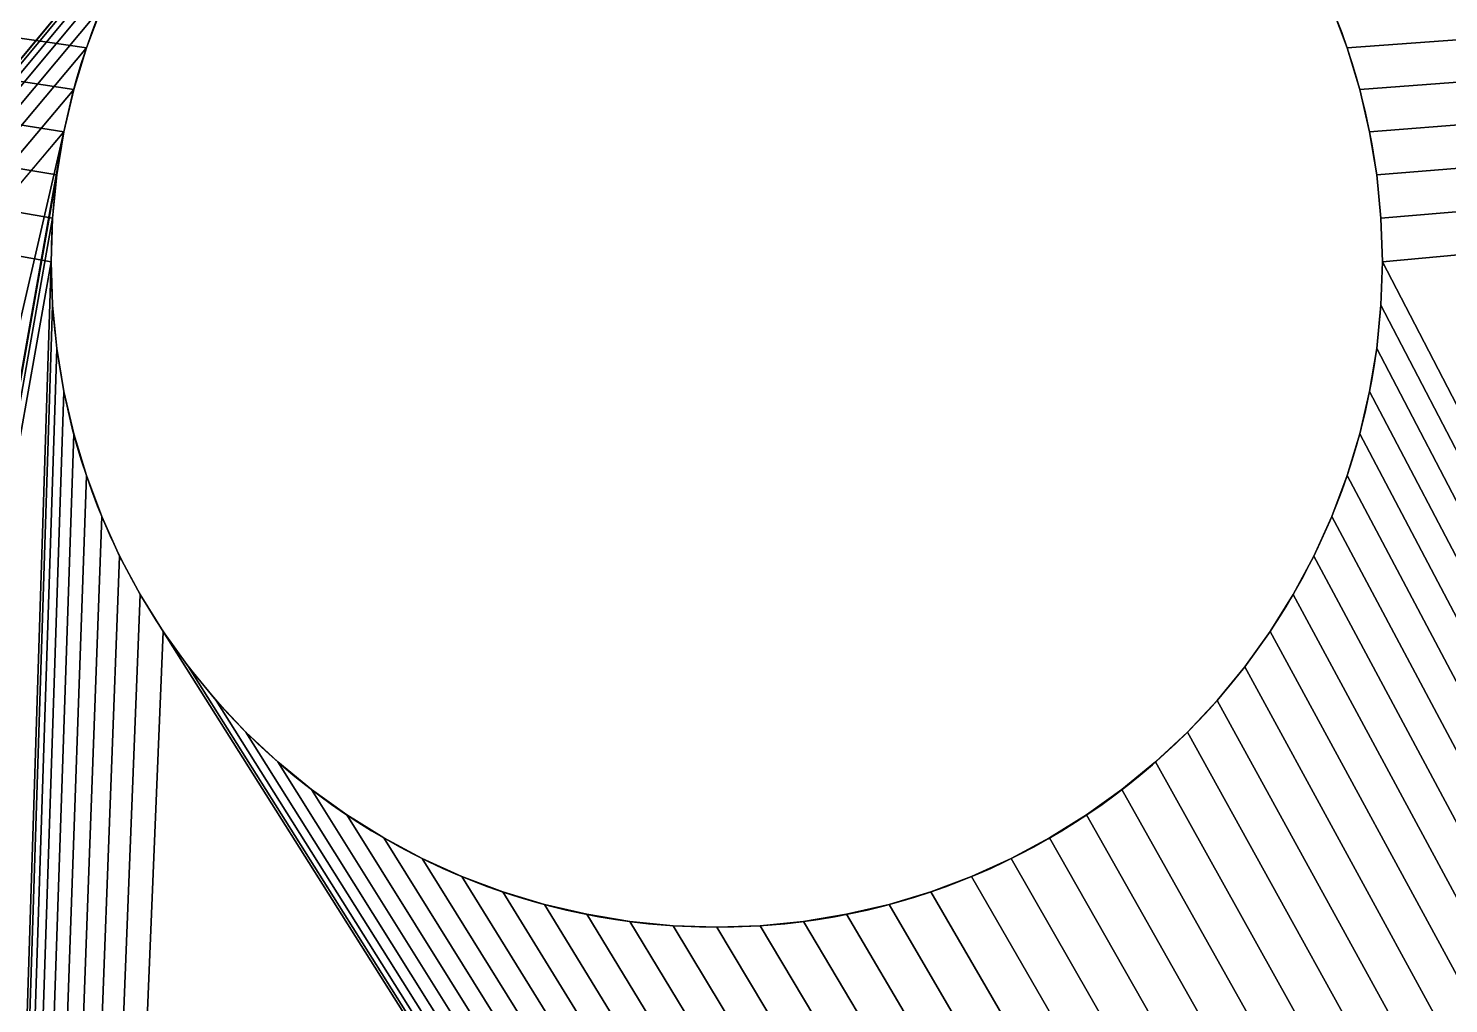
# Model space of a CAD drawing. Extents: x 0 to 614, y 0 to 308.
# Drawn here: x 96.38 to 103.85, y 279.51 to 284.64 of the extents above; entities that cross this region are included whole.
import ezdxf

# ---------------------------------------------------------------- set-up
doc = ezdxf.new("R2010")
doc.units = 0
doc.layers.get('0').update_dxf_attribs({"linetype": 'CONTINUOUS'})

msp = doc.modelspace()

# ---------------------------------------------------------------- linework, layer by layer
for p, q in [((96.6857, 284.5349), (96.6857, 284.5349, -3)), ((103.3143, 284.5349), (103.3143, 284.5349, -3)), ((96.6193, 284.3158), (96.6193, 284.3158, -3)), ((103.3807, 284.3158), (103.3807, 284.3158, -3)), ((96.5673, 284.0927), (96.5673, 284.0927, -3)), ((103.4327, 284.0927), (103.4327, 284.0927, -3)), ((96.5299, 283.8667), (96.5299, 283.8667, -3)), ((103.4701, 283.8667), (103.4701, 283.8667, -3)), ((96.5075, 283.6388), (96.5075, 283.6388, -3)), ((103.4925, 283.6388), (103.4925, 283.6388, -3)), ((96.5, 283.4099), (96.5, 283.4099, -3)), ((103.5, 283.4099), (103.5, 283.4099, -3)), ((96.5075, 283.181), (96.5075, 283.181, -3)), ((103.4925, 283.181), (103.4925, 283.181, -3)), ((96.5299, 282.9531), (96.5299, 282.9531, -3)), ((103.4701, 282.9531), (103.4701, 282.9531, -3)), ((96.5673, 282.7271), (96.5673, 282.7271, -3)), ((103.4327, 282.7271), (103.4327, 282.7271, -3)), ((96.6193, 282.504), (96.6193, 282.504, -3)), ((103.3807, 282.504), (103.3807, 282.504, -3)), ((96.6857, 282.2849), (96.6857, 282.2849, -3)), ((103.3143, 282.2849), (103.3143, 282.2849, -3)), ((96.7664, 282.0705), (96.7664, 282.0705, -3)), ((103.2336, 282.0705), (103.2336, 282.0705, -3)), ((96.8609, 281.8619), (96.8609, 281.8619, -3)), ((103.1391, 281.8619), (103.1391, 281.8619, -3)), ((96.9689, 281.6599), (96.9689, 281.6599, -3)), ((103.0311, 281.6599), (103.0311, 281.6599, -3)), ((97.0899, 281.4654), (97.0899, 281.4654, -3)), ((102.9101, 281.4654), (102.9101, 281.4654, -3)), ((97.2233, 281.2792), (97.2233, 281.2792, -3)), ((102.7767, 281.2792), (102.7767, 281.2792, -3)), ((97.3686, 281.1022), (97.3686, 281.1022, -3)), ((102.6314, 281.1022), (102.6314, 281.1022, -3)), ((97.5251, 280.935), (97.5251, 280.935, -3)), ((102.4749, 280.935), (102.4749, 280.935, -3)), ((97.6923, 280.7785), (97.6923, 280.7785, -3)), ((102.3077, 280.7785), (102.3077, 280.7785, -3)), ((97.8693, 280.6332), (97.8693, 280.6332, -3)), ((102.1307, 280.6332), (102.1307, 280.6332, -3)), ((98.0555, 280.4998), (98.0555, 280.4998, -3)), ((101.9445, 280.4998), (101.9445, 280.4998, -3)), ((98.25, 280.3788), (98.25, 280.3788, -3)), ((101.75, 280.3788), (101.75, 280.3788, -3)), ((98.452, 280.2708), (98.452, 280.2708, -3)), ((101.548, 280.2708), (101.548, 280.2708, -3)), ((98.6606, 280.1763), (98.6606, 280.1763, -3)), ((101.3394, 280.1763), (101.3394, 280.1763, -3)), ((98.875, 280.0956), (98.875, 280.0956, -3)), ((101.125, 280.0956), (101.125, 280.0956, -3)), ((99.0941, 280.0292), (99.0941, 280.0292, -3)), ((100.9059, 280.0292), (100.9059, 280.0292, -3)), ((99.3172, 279.9772), (99.3172, 279.9772, -3)), ((99.5432, 279.9398), (99.5432, 279.9398, -3)), ((100.4568, 279.9398), (100.4568, 279.9398, -3)), ((100.6828, 279.9772), (100.6828, 279.9772, -3)), ((99.7711, 279.9174), (99.7711, 279.9174, -3)), ((100, 279.9099), (100, 279.9099, -3)), ((100.2289, 279.9174), (100.2289, 279.9174, -3))]:
    msp.add_line(p, q)
at = {"extrusion": (0, 0, -1)}
for centre in [(-100, 283.4099), (-100, 283.4099, 3)]:
    msp.add_circle(centre, 3.5, dxfattribs=at)

# ---------------------------------------------------------------- meshes
mesh = msp.add_polyface()
corners = [(0, 308.4098, -3), (19.05, 289.3599, -3), (0, 0, -3), (63.5, 289.3599, -3), (99.7711, 286.9024, -3), (99.5432, 286.88, -3), (99.3172, 286.8426, -3), (99.0941, 286.7906, -3), (98.875, 286.7242, -3), (98.6606, 286.6435, -3), (98.452, 286.549, -3), (98.25, 286.441, -3), (98.0555, 286.32, -3), (97.8693, 286.1866, -3), (97.6923, 286.0413, -3), (97.5251, 285.8848, -3), (97.3686, 285.7176, -3), (63.5, 244.9099, -3), (97.2233, 285.5406, -3), (97.0899, 285.3544, -3), (96.9689, 285.1599, -3), (96.8609, 284.9579, -3), (96.7664, 284.7493, -3), (96.6857, 284.5349, -3), (96.6193, 284.3158, -3), (96.5673, 284.0927, -3), (63.5, 141.1932, -3), (63.5, 96.7432, -3), (96.5299, 283.8667, -3), (96.5075, 283.6388, -3), (96.5, 283.4099, -3), (94.3429, 215.2766, -3), (19.05, 96.7432, -3), (19.05, 244.9099, -3), (21.8609, 159.9579, -3), (24.5432, 161.88, -3), (24.7711, 161.9024, -3), (25, 161.9099, -3), (25.2289, 161.9024, -3), (25.4568, 161.88, -3), (25.6828, 161.8426, -3)]
mesh.append_faces([[corners[k] for k in face] for face in [(0, 1, 2), (3, 16, 17), (35, 17, 36), (36, 17, 37), (37, 17, 38), (38, 17, 39), (39, 17, 40)]], dxfattribs={"vtx0": -1, "vtx1": -1})
mesh.append_faces([[corners[k] for k in face] for face in [(17, 25, 26), (27, 30, 31)]], dxfattribs={"vtx0": -1, "vtx1": -1, "vtx2": -1})
mesh.append_faces([[corners[k] for k in face] for face in [(3, 4, 5), (3, 5, 6), (3, 6, 7), (3, 7, 8), (3, 8, 9), (3, 9, 10), (3, 10, 11), (3, 11, 12), (3, 12, 13), (3, 13, 14), (3, 14, 15), (3, 15, 16), (17, 16, 18), (17, 18, 19), (17, 19, 20), (17, 20, 21), (17, 21, 22), (17, 22, 23), (17, 23, 24), (17, 24, 25), (27, 25, 28), (27, 28, 29), (27, 29, 30), (32, 1, 33), (34, 33, 17)]], dxfattribs={"vtx0": -1, "vtx2": -1})
mesh = msp.add_polyface()
corners = [(271.6193, 282.504, -3), (244.9286, 215.2766, -3), (271.5673, 282.7271, -3), (271.5299, 282.9531, -3), (271.5075, 283.181, -3), (271.5, 283.4099, -3), (19.05, 289.3599, -3), (0, 308.4098, -3), (614.1856, 308.4098, -3), (63.5, 289.3599, -3), (99.7711, 286.9024, -3), (100, 286.9099, -3), (100.2289, 286.9024, -3), (100.4568, 286.88, -3), (214.0857, 289.3599, -3), (274.7711, 286.9024, -3), (274.5432, 286.88, -3), (274.3172, 286.8426, -3), (274.0941, 286.7906, -3), (273.875, 286.7242, -3), (273.6606, 286.6435, -3), (273.452, 286.549, -3), (273.25, 286.441, -3), (273.0555, 286.32, -3), (214.0857, 244.9099, -3), (272.8693, 286.1866, -3), (272.6923, 286.0413, -3), (272.5251, 285.8848, -3), (272.3686, 285.7176, -3), (272.2233, 285.5406, -3), (272.0899, 285.3544, -3), (271.9689, 285.1599, -3), (271.8609, 284.9579, -3), (271.7664, 284.7493, -3), (271.6857, 284.5349, -3), (271.6193, 284.3158, -3), (271.5673, 284.0927, -3), (271.5299, 283.8667, -3), (271.5075, 283.6388, -3)]
mesh.append_faces([[corners[k] for k in face] for face in [(0, 1, 2), (2, 1, 3), (3, 1, 4), (4, 1, 5), (6, 8, 9), (10, 8, 11), (11, 8, 12), (12, 8, 13), (14, 23, 24)]], dxfattribs={"vtx0": -1, "vtx1": -1})
mesh.append_faces([[corners[k] for k in face] for face in [(9, 8, 10)]], dxfattribs={"vtx0": -1, "vtx1": -1, "vtx2": -1})
mesh.append_faces([[corners[k] for k in face] for face in [(6, 7, 8), (14, 15, 16), (14, 16, 17), (14, 17, 18), (14, 18, 19), (14, 19, 20), (14, 20, 21), (14, 21, 22), (14, 22, 23), (24, 23, 25), (24, 25, 26), (24, 26, 27), (24, 27, 28), (24, 28, 29), (24, 29, 30), (24, 30, 31), (24, 31, 32), (24, 32, 33), (1, 33, 34), (1, 34, 35), (1, 35, 36), (1, 36, 37), (1, 37, 38), (1, 38, 5)]], dxfattribs={"vtx0": -1, "vtx2": -1})
mesh = msp.add_polyface()
corners = [(19.05, 289.3599), (0, 308.4098), (19.05, 96.7432), (19.05, 141.1932), (19.05, 244.9099), (99.7711, 286.9024), (63.5, 289.3599), (99.5432, 286.88), (99.3172, 286.8426), (99.0941, 286.7906), (98.875, 286.7242), (98.6606, 286.6435), (98.452, 286.549), (98.25, 286.441), (98.0555, 286.32), (97.8693, 286.1866), (97.6923, 286.0413), (97.5251, 285.8848), (97.3686, 285.7176), (97.2233, 285.5406), (97.0899, 285.3544), (96.9689, 285.1599), (96.8609, 284.9579), (96.7664, 284.7493), (96.6857, 284.5349), (96.6193, 284.3158), (96.5673, 284.0927), (96.5299, 283.8667), (96.5075, 283.6388), (96.5, 283.4099), (94.3429, 215.2766), (21.8609, 159.9579), (63.5, 244.9099), (24.3172, 161.8426), (24.5432, 161.88), (24.7711, 161.9024), (25, 161.9099), (25.2289, 161.9024), (25.4568, 161.88), (25.6828, 161.8426), (25.9059, 161.7906)]
mesh.append_faces([[corners[k] for k in face] for face in [(0, 3, 4), (5, 6, 7), (7, 6, 8), (8, 6, 9), (9, 6, 10), (10, 6, 11), (11, 6, 12), (12, 6, 13), (13, 6, 14), (14, 6, 15), (15, 6, 16), (16, 6, 17), (17, 6, 18), (18, 6, 19), (19, 6, 20), (20, 6, 21), (21, 6, 22), (22, 6, 23), (23, 6, 24), (24, 6, 25), (25, 6, 26), (26, 6, 27), (27, 6, 28), (28, 6, 29), (4, 31, 32)]], dxfattribs={"vtx0": -1, "vtx1": -1})
mesh.append_faces([[corners[k] for k in face] for face in [(0, 1, 2), (29, 6, 30)]], dxfattribs={"vtx0": -1, "vtx1": -1, "vtx2": -1})
mesh.append_faces([[corners[k] for k in face] for face in [(32, 33, 34), (32, 34, 35), (32, 35, 36), (32, 36, 37), (32, 37, 38), (32, 38, 39), (32, 39, 40)]], dxfattribs={"vtx0": -1, "vtx2": -1})
mesh = msp.add_polyface()
corners = [(0, 308.4098), (19.05, 289.3599), (614.1856, 308.4098), (63.5, 289.3599), (99.7711, 286.9024), (100, 286.9099), (100.2289, 286.9024), (100.4568, 286.88), (274.7711, 286.9024), (214.0857, 289.3599), (274.5432, 286.88), (274.3172, 286.8426), (274.0941, 286.7906), (273.875, 286.7242), (273.6606, 286.6435), (273.452, 286.549), (273.25, 286.441), (273.0555, 286.32), (272.8693, 286.1866), (272.6923, 286.0413), (272.5251, 285.8848), (272.3686, 285.7176), (272.2233, 285.5406), (272.0899, 285.3544), (271.9689, 285.1599), (271.8609, 284.9579), (271.7664, 284.7493), (244.9286, 215.2766), (271.6857, 284.5349), (271.6193, 284.3158), (271.5673, 284.0927), (271.5299, 283.8667), (271.5075, 283.6388), (271.5, 283.4099), (271.5075, 283.181), (271.5299, 282.9531), (271.5673, 282.7271), (271.6193, 282.504)]
mesh.append_faces([[corners[k] for k in face] for face in [(0, 1, 2), (8, 9, 10), (10, 9, 11), (11, 9, 12), (12, 9, 13), (13, 9, 14), (14, 9, 15), (15, 9, 16), (16, 9, 17), (17, 9, 18), (18, 9, 19), (19, 9, 20), (20, 9, 21), (21, 9, 22), (22, 9, 23), (23, 9, 24), (24, 9, 25), (25, 9, 26), (26, 27, 28), (28, 27, 29), (29, 27, 30), (30, 27, 31), (31, 27, 32), (32, 27, 33), (34, 27, 35), (35, 27, 36), (36, 27, 37)]], dxfattribs={"vtx0": -1, "vtx1": -1})
mesh.append_faces([[corners[k] for k in face] for face in [(2, 3, 4), (26, 9, 27)]], dxfattribs={"vtx0": -1, "vtx1": -1, "vtx2": -1})
mesh.append_faces([[corners[k] for k in face] for face in [(2, 1, 3), (2, 4, 5), (2, 5, 6), (2, 6, 7), (27, 34, 33)]], dxfattribs={"vtx0": -1, "vtx2": -1})
mesh = msp.add_polyface()
corners = [(289.3786, 215.2766, -3), (271.6193, 282.504, -3), (271.6857, 282.2849, -3), (271.7664, 282.0705, -3), (271.8609, 281.8619, -3), (278.1391, 281.8619, -3), (278.2336, 282.0705, -3), (278.3143, 282.2849, -3), (278.3807, 282.504, -3), (278.4327, 282.7271, -3), (278.4701, 282.9531, -3), (278.4925, 283.181, -3), (278.5, 283.4099, -3), (100.4568, 286.88, -3), (614.1856, 308.4098, -3), (100.6828, 286.8426, -3), (100.9059, 286.7906, -3), (101.125, 286.7242, -3), (101.3394, 286.6435, -3), (101.548, 286.549, -3), (169.6357, 289.3599, -3), (276.548, 286.549, -3), (320.2214, 289.3599, -3), (276.75, 286.441, -3), (276.9445, 286.32, -3), (277.1307, 286.1866, -3), (277.3077, 286.0413, -3), (277.4749, 285.8848, -3), (277.6314, 285.7176, -3), (277.7767, 285.5406, -3), (277.9101, 285.3544, -3), (278.0311, 285.1599, -3), (278.1391, 284.9579, -3), (278.2336, 284.7493, -3), (278.3143, 284.5349, -3), (278.3807, 284.3158, -3), (278.4327, 284.0927, -3), (278.4701, 283.8667, -3), (278.4925, 283.6388, -3)]
mesh.append_faces([[corners[k] for k in face] for face in [(13, 14, 15), (15, 14, 16), (16, 14, 17), (17, 14, 18), (18, 14, 19), (21, 22, 23), (23, 22, 24), (24, 22, 25), (25, 22, 26), (26, 22, 27), (27, 22, 28), (28, 22, 29), (29, 22, 30), (30, 22, 31), (31, 22, 32), (32, 22, 33), (33, 22, 34), (34, 22, 35), (35, 22, 36), (36, 22, 37), (37, 22, 38), (38, 22, 12)]], dxfattribs={"vtx0": -1, "vtx1": -1})
mesh.append_faces([[corners[k] for k in face] for face in [(19, 14, 20), (12, 22, 0)]], dxfattribs={"vtx0": -1, "vtx1": -1, "vtx2": -1})
mesh.append_faces([[corners[k] for k in face] for face in [(0, 1, 2), (0, 2, 3), (0, 3, 4), (0, 5, 6), (0, 6, 7), (0, 7, 8), (0, 8, 9), (0, 9, 10), (0, 10, 11), (0, 11, 12)]], dxfattribs={"vtx0": -1, "vtx2": -1})
mesh = msp.add_polyface()
corners = [(614.1856, 308.4098), (100.4568, 286.88), (100.6828, 286.8426), (100.9059, 286.7906), (101.125, 286.7242), (101.3394, 286.6435), (101.548, 286.549), (169.6357, 289.3599), (320.2214, 289.3599), (276.548, 286.549), (276.75, 286.441), (276.9445, 286.32), (277.1307, 286.1866), (277.3077, 286.0413), (277.4749, 285.8848), (277.6314, 285.7176), (277.7767, 285.5406), (277.9101, 285.3544), (278.0311, 285.1599), (278.1391, 284.9579), (278.2336, 284.7493), (278.3143, 284.5349), (278.3807, 284.3158), (278.4327, 284.0927), (278.4701, 283.8667), (278.4925, 283.6388), (278.5, 283.4099), (289.3786, 215.2766), (271.6193, 282.504), (271.6857, 282.2849), (271.7664, 282.0705), (271.8609, 281.8619), (278.1391, 281.8619), (278.2336, 282.0705), (278.3143, 282.2849), (278.3807, 282.504), (278.4327, 282.7271), (278.4701, 282.9531), (278.4925, 283.181)]
mesh.append_faces([[corners[k] for k in face] for face in [(28, 27, 29), (29, 27, 30), (30, 27, 31), (32, 27, 33), (33, 27, 34), (34, 27, 35), (35, 27, 36), (36, 27, 37), (37, 27, 38), (38, 27, 26)]], dxfattribs={"vtx0": -1, "vtx1": -1})
mesh.append_faces([[corners[k] for k in face] for face in [(0, 6, 7), (8, 26, 27)]], dxfattribs={"vtx0": -1, "vtx1": -1, "vtx2": -1})
mesh.append_faces([[corners[k] for k in face] for face in [(0, 1, 2), (0, 2, 3), (0, 3, 4), (0, 4, 5), (0, 5, 6), (8, 9, 10), (8, 10, 11), (8, 11, 12), (8, 12, 13), (8, 13, 14), (8, 14, 15), (8, 15, 16), (8, 16, 17), (8, 17, 18), (8, 18, 19), (8, 19, 20), (8, 20, 21), (8, 21, 22), (8, 22, 23), (8, 23, 24), (8, 24, 25), (8, 25, 26)]], dxfattribs={"vtx0": -1, "vtx2": -1})
mesh = msp.add_polyface()
corners = [(138.7929, 170.8266), (169.6357, 96.7432), (138.7929, 215.2766), (214.0857, 141.1932), (244.9286, 22.6599), (214.0857, 244.9099), (214.0857, 289.3599), (169.6357, 289.3599), (169.6357, 141.1932), (169.6357, 244.9099), (244.9286, 215.2766), (244.9286, 67.1099), (244.9286, 170.8266), (271.6193, 132.504), (271.5673, 132.7271), (271.5299, 132.9531), (271.5075, 133.181), (271.5, 133.4099), (271.6193, 282.504), (289.3786, 215.2766), (271.8609, 134.9579), (289.3786, 170.8266), (271.7664, 134.7493), (271.6857, 134.5349), (271.6193, 134.3158), (271.5673, 134.0927), (271.5299, 133.8667), (271.5075, 133.6388), (271.9689, 135.1599), (272.0899, 135.3544), (272.2233, 135.5406), (272.3686, 135.7176), (272.5251, 135.8848), (272.6923, 136.0413), (272.8693, 136.1866), (273.0555, 136.32), (273.25, 136.441), (273.452, 136.549), (94.3429, 170.8266), (138.7929, 67.1099)]
mesh.append_faces([[corners[k] for k in face] for face in [(0, 1, 2), (5, 4, 6), (7, 8, 9), (10, 11, 12), (12, 20, 21), (20, 12, 22), (22, 12, 23), (23, 12, 24), (24, 12, 25), (25, 12, 26), (26, 12, 27), (27, 12, 17), (3, 9, 8), (9, 3, 5), (38, 39, 0)]], dxfattribs={"vtx0": -1, "vtx1": -1})
mesh.append_faces([[corners[k] for k in face] for face in [(3, 4, 5), (7, 2, 1), (10, 6, 4)]], dxfattribs={"vtx0": -1, "vtx1": -1, "vtx2": -1})
mesh.append_faces([[corners[k] for k in face] for face in [(7, 1, 8), (12, 13, 14), (12, 14, 15), (12, 15, 16), (12, 16, 17), (18, 10, 19), (21, 20, 28), (21, 28, 29), (21, 29, 30), (21, 30, 31), (21, 31, 32), (21, 32, 33), (21, 33, 34), (21, 34, 35), (21, 35, 36), (21, 36, 37)]], dxfattribs={"vtx0": -1, "vtx2": -1})
mesh = msp.add_polyface()
corners = [(101.548, 286.549, -3), (169.6357, 289.3599, -3), (101.75, 286.441, -3), (101.9445, 286.32, -3), (102.1307, 286.1866, -3), (102.3077, 286.0413, -3), (102.4749, 285.8848, -3), (102.6314, 285.7176, -3), (102.7767, 285.5406, -3), (102.9101, 285.3544, -3), (103.0311, 285.1599, -3), (103.1391, 284.9579, -3), (103.2336, 284.7493, -3), (103.3143, 284.5349, -3), (103.3807, 284.3158, -3), (103.4327, 284.0927, -3), (103.4701, 283.8667, -3), (103.4925, 283.6388, -3), (103.5, 283.4099, -3), (138.7929, 215.2766, -3), (101.9445, 280.4998, -3), (102.1307, 280.6332, -3), (102.3077, 280.7785, -3), (102.4749, 280.935, -3), (102.6314, 281.1022, -3), (102.7767, 281.2792, -3), (102.9101, 281.4654, -3), (103.0311, 281.6599, -3), (103.1391, 281.8619, -3), (103.2336, 282.0705, -3), (103.3143, 282.2849, -3), (103.3807, 282.504, -3), (103.4327, 282.7271, -3), (103.4701, 282.9531, -3), (103.4925, 283.181, -3)]
mesh.append_faces([[corners[k] for k in face] for face in [(0, 1, 2), (2, 1, 3), (3, 1, 4), (4, 1, 5), (5, 1, 6), (6, 1, 7), (7, 1, 8), (8, 1, 9), (9, 1, 10), (10, 1, 11), (11, 1, 12), (12, 1, 13), (13, 1, 14), (14, 1, 15), (15, 1, 16), (16, 1, 17), (17, 1, 18)]], dxfattribs={"vtx0": -1, "vtx1": -1})
mesh.append_faces([[corners[k] for k in face] for face in [(18, 1, 19)]], dxfattribs={"vtx0": -1, "vtx1": -1, "vtx2": -1})
mesh.append_faces([[corners[k] for k in face] for face in [(19, 20, 21), (19, 21, 22), (19, 22, 23), (19, 23, 24), (19, 24, 25), (19, 25, 26), (19, 26, 27), (19, 27, 28), (19, 28, 29), (19, 29, 30), (19, 30, 31), (19, 31, 32), (19, 32, 33), (19, 33, 34), (19, 34, 18)]], dxfattribs={"vtx0": -1, "vtx2": -1})
mesh = msp.add_polyface()
corners = [(169.6357, 289.3599), (101.548, 286.549), (101.75, 286.441), (101.9445, 286.32), (102.1307, 286.1866), (102.3077, 286.0413), (102.4749, 285.8848), (102.6314, 285.7176), (102.7767, 285.5406), (102.9101, 285.3544), (103.0311, 285.1599), (103.1391, 284.9579), (103.2336, 284.7493), (103.3143, 284.5349), (103.3807, 284.3158), (103.4327, 284.0927), (103.4701, 283.8667), (103.4925, 283.6388), (103.5, 283.4099), (138.7929, 215.2766), (101.9445, 280.4998), (102.1307, 280.6332), (102.3077, 280.7785), (102.4749, 280.935), (102.6314, 281.1022), (102.7767, 281.2792), (102.9101, 281.4654), (103.0311, 281.6599), (103.1391, 281.8619), (103.2336, 282.0705), (103.3143, 282.2849), (103.3807, 282.504), (103.4327, 282.7271), (103.4701, 282.9531), (103.4925, 283.181)]
mesh.append_faces([[corners[k] for k in face] for face in [(20, 19, 21), (21, 19, 22), (22, 19, 23), (23, 19, 24), (24, 19, 25), (25, 19, 26), (26, 19, 27), (27, 19, 28), (28, 19, 29), (29, 19, 30), (30, 19, 31), (31, 19, 32), (32, 19, 33), (33, 19, 34), (34, 19, 18)]], dxfattribs={"vtx0": -1, "vtx1": -1})
mesh.append_faces([[corners[k] for k in face] for face in [(0, 18, 19)]], dxfattribs={"vtx0": -1, "vtx1": -1, "vtx2": -1})
mesh.append_faces([[corners[k] for k in face] for face in [(0, 1, 2), (0, 2, 3), (0, 3, 4), (0, 4, 5), (0, 5, 6), (0, 6, 7), (0, 7, 8), (0, 8, 9), (0, 9, 10), (0, 10, 11), (0, 11, 12), (0, 12, 13), (0, 13, 14), (0, 14, 15), (0, 15, 16), (0, 16, 17), (0, 17, 18)]], dxfattribs={"vtx0": -1, "vtx2": -1})
mesh = msp.add_polyface()
corners = [(96.7664, 284.7493, -3), (96.6857, 284.5349), (96.6857, 284.5349, -3), (96.7664, 284.7493)]
mesh.append_faces([[corners[k] for k in face] for face in [(0, 1, 2), (1, 0, 3)]], dxfattribs={"vtx0": -1})
mesh = msp.add_polyface()
corners = [(103.2336, 284.7493), (103.3143, 284.5349, -3), (103.3143, 284.5349), (103.2336, 284.7493, -3)]
mesh.append_faces([[corners[k] for k in face] for face in [(0, 1, 2), (1, 0, 3)]], dxfattribs={"vtx0": -1})
mesh = msp.add_polyface()
corners = [(96.6857, 284.5349, -3), (96.6193, 284.3158), (96.6193, 284.3158, -3), (96.6857, 284.5349)]
mesh.append_faces([[corners[k] for k in face] for face in [(0, 1, 2), (1, 0, 3)]], dxfattribs={"vtx0": -1})
mesh = msp.add_polyface()
corners = [(103.3143, 284.5349), (103.3807, 284.3158, -3), (103.3807, 284.3158), (103.3143, 284.5349, -3)]
mesh.append_faces([[corners[k] for k in face] for face in [(0, 1, 2), (1, 0, 3)]], dxfattribs={"vtx0": -1})
mesh = msp.add_polyface()
corners = [(96.6193, 284.3158, -3), (96.5673, 284.0927), (96.5673, 284.0927, -3), (96.6193, 284.3158)]
mesh.append_faces([[corners[k] for k in face] for face in [(0, 1, 2), (1, 0, 3)]], dxfattribs={"vtx0": -1})
mesh = msp.add_polyface()
corners = [(103.3807, 284.3158), (103.4327, 284.0927, -3), (103.4327, 284.0927), (103.3807, 284.3158, -3)]
mesh.append_faces([[corners[k] for k in face] for face in [(0, 1, 2), (1, 0, 3)]], dxfattribs={"vtx0": -1})
mesh = msp.add_polyface()
corners = [(63.5, 141.1932, -3), (96.5673, 284.0927, -3), (63.5, 96.7432, -3), (24.3172, 161.8426, -3), (63.5, 244.9099, -3), (24.5432, 161.88, -3), (25.6828, 161.8426, -3), (25.9059, 161.7906, -3), (26.125, 161.7242, -3), (26.3394, 161.6435, -3), (26.548, 161.549, -3), (26.75, 161.441, -3), (26.9445, 161.32, -3), (27.1307, 161.1866, -3), (27.3077, 161.0413, -3), (27.4749, 160.8848, -3), (27.6314, 160.7176, -3), (27.7767, 160.5406, -3), (27.9101, 160.3544, -3), (28.0311, 160.1599, -3), (28.1391, 159.9579, -3), (28.2336, 159.7493, -3), (28.3143, 159.5349, -3), (28.3807, 159.3158, -3), (28.4327, 159.0927, -3), (28.4701, 158.8667, -3), (28.4925, 158.6388, -3), (28.5, 158.4099, -3), (27.7767, 156.2792, -3), (27.9101, 156.4654, -3), (28.0311, 156.6599, -3), (28.1391, 156.8619, -3), (28.2336, 157.0705, -3), (28.3143, 157.2849, -3), (28.3807, 157.504, -3), (28.4327, 157.7271, -3), (28.4701, 157.9531, -3), (28.4925, 158.181, -3)]
mesh.append_faces([[corners[k] for k in face] for face in [(0, 1, 2), (3, 4, 5), (6, 4, 7), (7, 4, 8), (8, 4, 9), (9, 4, 10), (10, 4, 11), (11, 4, 12), (12, 4, 13), (13, 4, 14), (14, 4, 15), (15, 4, 16), (16, 4, 17), (17, 4, 18), (18, 4, 19), (19, 4, 20), (20, 4, 21), (21, 4, 22), (22, 4, 23), (23, 4, 24), (24, 4, 25), (25, 4, 26), (26, 4, 27)]], dxfattribs={"vtx0": -1, "vtx1": -1})
mesh.append_faces([[corners[k] for k in face] for face in [(0, 27, 4)]], dxfattribs={"vtx0": -1, "vtx1": -1, "vtx2": -1})
mesh.append_faces([[corners[k] for k in face] for face in [(0, 28, 29), (0, 29, 30), (0, 30, 31), (0, 31, 32), (0, 32, 33), (0, 33, 34), (0, 34, 35), (0, 35, 36), (0, 36, 37), (0, 37, 27)]], dxfattribs={"vtx0": -1, "vtx2": -1})
mesh = msp.add_polyface()
corners = [(96.5673, 284.0927, -3), (96.5299, 283.8667), (96.5299, 283.8667, -3), (96.5673, 284.0927)]
mesh.append_faces([[corners[k] for k in face] for face in [(0, 1, 2), (1, 0, 3)]], dxfattribs={"vtx0": -1})
mesh = msp.add_polyface()
corners = [(103.4327, 284.0927), (103.4701, 283.8667, -3), (103.4701, 283.8667), (103.4327, 284.0927, -3)]
mesh.append_faces([[corners[k] for k in face] for face in [(0, 1, 2), (1, 0, 3)]], dxfattribs={"vtx0": -1})
mesh = msp.add_polyface()
corners = [(96.5299, 283.8667, -3), (96.5075, 283.6388), (96.5075, 283.6388, -3), (96.5299, 283.8667)]
mesh.append_faces([[corners[k] for k in face] for face in [(0, 1, 2), (1, 0, 3)]], dxfattribs={"vtx0": -1})
mesh = msp.add_polyface()
corners = [(103.4701, 283.8667), (103.4925, 283.6388, -3), (103.4925, 283.6388), (103.4701, 283.8667, -3)]
mesh.append_faces([[corners[k] for k in face] for face in [(0, 1, 2), (1, 0, 3)]], dxfattribs={"vtx0": -1})
mesh = msp.add_polyface()
corners = [(96.5075, 283.6388, -3), (96.5, 283.4099), (96.5, 283.4099, -3), (96.5075, 283.6388)]
mesh.append_faces([[corners[k] for k in face] for face in [(0, 1, 2), (1, 0, 3)]], dxfattribs={"vtx0": -1})
mesh = msp.add_polyface()
corners = [(103.4925, 283.6388), (103.5, 283.4099, -3), (103.5, 283.4099), (103.4925, 283.6388, -3)]
mesh.append_faces([[corners[k] for k in face] for face in [(0, 1, 2), (1, 0, 3)]], dxfattribs={"vtx0": -1})
mesh = msp.add_polyface()
corners = [(94.3429, 215.2766, -3), (97.0899, 281.4654, -3), (138.7929, 215.2766, -3), (96.9689, 281.6599, -3), (96.8609, 281.8619, -3), (96.7664, 282.0705, -3), (96.6857, 282.2849, -3), (96.6193, 282.504, -3), (96.5673, 282.7271, -3), (96.5299, 282.9531, -3), (96.5075, 283.181, -3), (96.5, 283.4099, -3), (97.2233, 281.2792, -3), (97.3686, 281.1022, -3), (97.5251, 280.935, -3), (97.6923, 280.7785, -3), (97.8693, 280.6332, -3), (98.0555, 280.4998, -3), (98.25, 280.3788, -3), (98.452, 280.2708, -3), (98.6606, 280.1763, -3), (98.875, 280.0956, -3), (99.0941, 280.0292, -3), (99.3172, 279.9772, -3), (99.5432, 279.9398, -3), (99.7711, 279.9174, -3), (100, 279.9099, -3), (100.2289, 279.9174, -3), (100.4568, 279.9398, -3), (100.6828, 279.9772, -3), (100.9059, 280.0292, -3), (101.125, 280.0956, -3), (101.3394, 280.1763, -3), (101.548, 280.2708, -3), (101.75, 280.3788, -3), (101.9445, 280.4998, -3)]
mesh.append_faces([[corners[k] for k in face] for face in [(0, 1, 2), (1, 0, 3), (3, 0, 4), (4, 0, 5), (5, 0, 6), (6, 0, 7), (7, 0, 8), (8, 0, 9), (9, 0, 10), (10, 0, 11)]], dxfattribs={"vtx0": -1, "vtx1": -1})
mesh.append_faces([[corners[k] for k in face] for face in [(2, 1, 12), (2, 12, 13), (2, 13, 14), (2, 14, 15), (2, 15, 16), (2, 16, 17), (2, 17, 18), (2, 18, 19), (2, 19, 20), (2, 20, 21), (2, 21, 22), (2, 22, 23), (2, 23, 24), (2, 24, 25), (2, 25, 26), (2, 26, 27), (2, 27, 28), (2, 28, 29), (2, 29, 30), (2, 30, 31), (2, 31, 32), (2, 32, 33), (2, 33, 34), (2, 34, 35)]], dxfattribs={"vtx0": -1, "vtx2": -1})
mesh = msp.add_polyface()
corners = [(94.3429, 215.2766), (96.5075, 283.181), (96.5, 283.4099), (96.5299, 282.9531), (96.5673, 282.7271), (96.6193, 282.504), (96.6857, 282.2849), (96.7664, 282.0705), (96.8609, 281.8619), (96.9689, 281.6599), (97.0899, 281.4654), (138.7929, 215.2766), (97.2233, 281.2792), (97.3686, 281.1022), (97.5251, 280.935), (97.6923, 280.7785), (97.8693, 280.6332), (98.0555, 280.4998), (98.25, 280.3788), (98.452, 280.2708), (98.6606, 280.1763), (98.875, 280.0956), (99.0941, 280.0292), (99.3172, 279.9772), (99.5432, 279.9398), (99.7711, 279.9174), (100, 279.9099), (100.2289, 279.9174), (100.4568, 279.9398), (100.6828, 279.9772), (100.9059, 280.0292), (101.125, 280.0956), (101.3394, 280.1763), (101.548, 280.2708), (101.75, 280.3788), (101.9445, 280.4998)]
mesh.append_faces([[corners[k] for k in face] for face in [(1, 0, 3), (3, 0, 4), (4, 0, 5), (5, 0, 6), (6, 0, 7), (7, 0, 8), (8, 0, 9), (9, 0, 10), (10, 11, 12), (12, 11, 13), (13, 11, 14), (14, 11, 15), (15, 11, 16), (16, 11, 17), (17, 11, 18), (18, 11, 19), (19, 11, 20), (20, 11, 21), (21, 11, 22), (22, 11, 23), (23, 11, 24), (24, 11, 25), (25, 11, 26), (26, 11, 27), (27, 11, 28), (28, 11, 29), (29, 11, 30), (30, 11, 31), (31, 11, 32), (32, 11, 33), (33, 11, 34), (34, 11, 35)]], dxfattribs={"vtx0": -1, "vtx1": -1})
mesh.append_faces([[corners[k] for k in face] for face in [(0, 1, 2), (10, 0, 11)]], dxfattribs={"vtx0": -1, "vtx2": -1})
mesh = msp.add_polyface()
corners = [(96.5, 283.4099, -3), (96.5075, 283.181), (96.5075, 283.181, -3), (96.5, 283.4099)]
mesh.append_faces([[corners[k] for k in face] for face in [(0, 1, 2), (1, 0, 3)]], dxfattribs={"vtx0": -1})
mesh = msp.add_polyface()
corners = [(103.5, 283.4099), (103.4925, 283.181, -3), (103.4925, 283.181), (103.5, 283.4099, -3)]
mesh.append_faces([[corners[k] for k in face] for face in [(0, 1, 2), (1, 0, 3)]], dxfattribs={"vtx0": -1})
mesh = msp.add_polyface()
corners = [(96.5075, 283.181, -3), (96.5299, 282.9531), (96.5299, 282.9531, -3), (96.5075, 283.181)]
mesh.append_faces([[corners[k] for k in face] for face in [(0, 1, 2), (1, 0, 3)]], dxfattribs={"vtx0": -1})
mesh = msp.add_polyface()
corners = [(103.4925, 283.181), (103.4701, 282.9531, -3), (103.4701, 282.9531), (103.4925, 283.181, -3)]
mesh.append_faces([[corners[k] for k in face] for face in [(0, 1, 2), (1, 0, 3)]], dxfattribs={"vtx0": -1})
mesh = msp.add_polyface()
corners = [(96.5299, 282.9531, -3), (96.5673, 282.7271), (96.5673, 282.7271, -3), (96.5299, 282.9531)]
mesh.append_faces([[corners[k] for k in face] for face in [(0, 1, 2), (1, 0, 3)]], dxfattribs={"vtx0": -1})
mesh = msp.add_polyface()
corners = [(103.4701, 282.9531), (103.4327, 282.7271, -3), (103.4327, 282.7271), (103.4701, 282.9531, -3)]
mesh.append_faces([[corners[k] for k in face] for face in [(0, 1, 2), (1, 0, 3)]], dxfattribs={"vtx0": -1})
mesh = msp.add_polyface()
corners = [(96.5673, 282.7271, -3), (96.6193, 282.504), (96.6193, 282.504, -3), (96.5673, 282.7271)]
mesh.append_faces([[corners[k] for k in face] for face in [(0, 1, 2), (1, 0, 3)]], dxfattribs={"vtx0": -1})
mesh = msp.add_polyface()
corners = [(103.4327, 282.7271), (103.3807, 282.504, -3), (103.3807, 282.504), (103.4327, 282.7271, -3)]
mesh.append_faces([[corners[k] for k in face] for face in [(0, 1, 2), (1, 0, 3)]], dxfattribs={"vtx0": -1})
mesh = msp.add_polyface()
corners = [(96.6193, 282.504, -3), (96.6857, 282.2849), (96.6857, 282.2849, -3), (96.6193, 282.504)]
mesh.append_faces([[corners[k] for k in face] for face in [(0, 1, 2), (1, 0, 3)]], dxfattribs={"vtx0": -1})
mesh = msp.add_polyface()
corners = [(103.3807, 282.504), (103.3143, 282.2849, -3), (103.3143, 282.2849), (103.3807, 282.504, -3)]
mesh.append_faces([[corners[k] for k in face] for face in [(0, 1, 2), (1, 0, 3)]], dxfattribs={"vtx0": -1})
mesh = msp.add_polyface()
corners = [(96.6857, 282.2849, -3), (96.7664, 282.0705), (96.7664, 282.0705, -3), (96.6857, 282.2849)]
mesh.append_faces([[corners[k] for k in face] for face in [(0, 1, 2), (1, 0, 3)]], dxfattribs={"vtx0": -1})
mesh = msp.add_polyface()
corners = [(103.3143, 282.2849), (103.2336, 282.0705, -3), (103.2336, 282.0705), (103.3143, 282.2849, -3)]
mesh.append_faces([[corners[k] for k in face] for face in [(0, 1, 2), (1, 0, 3)]], dxfattribs={"vtx0": -1})
mesh = msp.add_polyface()
corners = [(96.7664, 282.0705, -3), (96.8609, 281.8619), (96.8609, 281.8619, -3), (96.7664, 282.0705)]
mesh.append_faces([[corners[k] for k in face] for face in [(0, 1, 2), (1, 0, 3)]], dxfattribs={"vtx0": -1})
mesh = msp.add_polyface()
corners = [(103.2336, 282.0705), (103.1391, 281.8619, -3), (103.1391, 281.8619), (103.2336, 282.0705, -3)]
mesh.append_faces([[corners[k] for k in face] for face in [(0, 1, 2), (1, 0, 3)]], dxfattribs={"vtx0": -1})
mesh = msp.add_polyface()
corners = [(96.8609, 281.8619, -3), (96.9689, 281.6599), (96.9689, 281.6599, -3), (96.8609, 281.8619)]
mesh.append_faces([[corners[k] for k in face] for face in [(0, 1, 2), (1, 0, 3)]], dxfattribs={"vtx0": -1})
mesh = msp.add_polyface()
corners = [(103.1391, 281.8619), (103.0311, 281.6599, -3), (103.0311, 281.6599), (103.1391, 281.8619, -3)]
mesh.append_faces([[corners[k] for k in face] for face in [(0, 1, 2), (1, 0, 3)]], dxfattribs={"vtx0": -1})
mesh = msp.add_polyface()
corners = [(96.9689, 281.6599, -3), (97.0899, 281.4654), (97.0899, 281.4654, -3), (96.9689, 281.6599)]
mesh.append_faces([[corners[k] for k in face] for face in [(0, 1, 2), (1, 0, 3)]], dxfattribs={"vtx0": -1})
mesh = msp.add_polyface()
corners = [(103.0311, 281.6599), (102.9101, 281.4654, -3), (102.9101, 281.4654), (103.0311, 281.6599, -3)]
mesh.append_faces([[corners[k] for k in face] for face in [(0, 1, 2), (1, 0, 3)]], dxfattribs={"vtx0": -1})
mesh = msp.add_polyface()
corners = [(97.0899, 281.4654, -3), (97.2233, 281.2792), (97.2233, 281.2792, -3), (97.0899, 281.4654)]
mesh.append_faces([[corners[k] for k in face] for face in [(0, 1, 2), (1, 0, 3)]], dxfattribs={"vtx0": -1})
mesh = msp.add_polyface()
corners = [(102.9101, 281.4654), (102.7767, 281.2792, -3), (102.7767, 281.2792), (102.9101, 281.4654, -3)]
mesh.append_faces([[corners[k] for k in face] for face in [(0, 1, 2), (1, 0, 3)]], dxfattribs={"vtx0": -1})
mesh = msp.add_polyface()
corners = [(97.2233, 281.2792, -3), (97.3686, 281.1022), (97.3686, 281.1022, -3), (97.2233, 281.2792)]
mesh.append_faces([[corners[k] for k in face] for face in [(0, 1, 2), (1, 0, 3)]], dxfattribs={"vtx0": -1})
mesh = msp.add_polyface()
corners = [(102.7767, 281.2792), (102.6314, 281.1022, -3), (102.6314, 281.1022), (102.7767, 281.2792, -3)]
mesh.append_faces([[corners[k] for k in face] for face in [(0, 1, 2), (1, 0, 3)]], dxfattribs={"vtx0": -1})
mesh = msp.add_polyface()
corners = [(97.3686, 281.1022, -3), (97.5251, 280.935), (97.5251, 280.935, -3), (97.3686, 281.1022)]
mesh.append_faces([[corners[k] for k in face] for face in [(0, 1, 2), (1, 0, 3)]], dxfattribs={"vtx0": -1})
mesh = msp.add_polyface()
corners = [(102.6314, 281.1022), (102.4749, 280.935, -3), (102.4749, 280.935), (102.6314, 281.1022, -3)]
mesh.append_faces([[corners[k] for k in face] for face in [(0, 1, 2), (1, 0, 3)]], dxfattribs={"vtx0": -1})
mesh = msp.add_polyface()
corners = [(97.5251, 280.935), (97.6923, 280.7785, -3), (97.5251, 280.935, -3), (97.6923, 280.7785)]
mesh.append_faces([[corners[k] for k in face] for face in [(0, 1, 2), (1, 0, 3)]], dxfattribs={"vtx0": -1})
mesh = msp.add_polyface()
corners = [(102.3077, 280.7785), (102.4749, 280.935, -3), (102.3077, 280.7785, -3), (102.4749, 280.935)]
mesh.append_faces([[corners[k] for k in face] for face in [(0, 1, 2), (1, 0, 3)]], dxfattribs={"vtx0": -1})
mesh = msp.add_polyface()
corners = [(97.6923, 280.7785), (97.8693, 280.6332, -3), (97.6923, 280.7785, -3), (97.8693, 280.6332)]
mesh.append_faces([[corners[k] for k in face] for face in [(0, 1, 2), (1, 0, 3)]], dxfattribs={"vtx0": -1})
mesh = msp.add_polyface()
corners = [(102.1307, 280.6332), (102.3077, 280.7785, -3), (102.1307, 280.6332, -3), (102.3077, 280.7785)]
mesh.append_faces([[corners[k] for k in face] for face in [(0, 1, 2), (1, 0, 3)]], dxfattribs={"vtx0": -1})
mesh = msp.add_polyface()
corners = [(97.8693, 280.6332), (98.0555, 280.4998, -3), (97.8693, 280.6332, -3), (98.0555, 280.4998)]
mesh.append_faces([[corners[k] for k in face] for face in [(0, 1, 2), (1, 0, 3)]], dxfattribs={"vtx0": -1})
mesh = msp.add_polyface()
corners = [(101.9445, 280.4998), (102.1307, 280.6332, -3), (101.9445, 280.4998, -3), (102.1307, 280.6332)]
mesh.append_faces([[corners[k] for k in face] for face in [(0, 1, 2), (1, 0, 3)]], dxfattribs={"vtx0": -1})
mesh = msp.add_polyface()
corners = [(98.0555, 280.4998), (98.25, 280.3788, -3), (98.0555, 280.4998, -3), (98.25, 280.3788)]
mesh.append_faces([[corners[k] for k in face] for face in [(0, 1, 2), (1, 0, 3)]], dxfattribs={"vtx0": -1})
mesh = msp.add_polyface()
corners = [(101.75, 280.3788), (101.9445, 280.4998, -3), (101.75, 280.3788, -3), (101.9445, 280.4998)]
mesh.append_faces([[corners[k] for k in face] for face in [(0, 1, 2), (1, 0, 3)]], dxfattribs={"vtx0": -1})
mesh = msp.add_polyface()
corners = [(98.25, 280.3788), (98.452, 280.2708, -3), (98.25, 280.3788, -3), (98.452, 280.2708)]
mesh.append_faces([[corners[k] for k in face] for face in [(0, 1, 2), (1, 0, 3)]], dxfattribs={"vtx0": -1})
mesh = msp.add_polyface()
corners = [(101.548, 280.2708), (101.75, 280.3788, -3), (101.548, 280.2708, -3), (101.75, 280.3788)]
mesh.append_faces([[corners[k] for k in face] for face in [(0, 1, 2), (1, 0, 3)]], dxfattribs={"vtx0": -1})
mesh = msp.add_polyface()
corners = [(98.452, 280.2708), (98.6606, 280.1763, -3), (98.452, 280.2708, -3), (98.6606, 280.1763)]
mesh.append_faces([[corners[k] for k in face] for face in [(0, 1, 2), (1, 0, 3)]], dxfattribs={"vtx0": -1})
mesh = msp.add_polyface()
corners = [(101.3394, 280.1763), (101.548, 280.2708, -3), (101.3394, 280.1763, -3), (101.548, 280.2708)]
mesh.append_faces([[corners[k] for k in face] for face in [(0, 1, 2), (1, 0, 3)]], dxfattribs={"vtx0": -1})
mesh = msp.add_polyface()
corners = [(98.6606, 280.1763), (98.875, 280.0956, -3), (98.6606, 280.1763, -3), (98.875, 280.0956)]
mesh.append_faces([[corners[k] for k in face] for face in [(0, 1, 2), (1, 0, 3)]], dxfattribs={"vtx0": -1})
mesh = msp.add_polyface()
corners = [(101.125, 280.0956), (101.3394, 280.1763, -3), (101.125, 280.0956, -3), (101.3394, 280.1763)]
mesh.append_faces([[corners[k] for k in face] for face in [(0, 1, 2), (1, 0, 3)]], dxfattribs={"vtx0": -1})
mesh = msp.add_polyface()
corners = [(98.875, 280.0956), (99.0941, 280.0292, -3), (98.875, 280.0956, -3), (99.0941, 280.0292)]
mesh.append_faces([[corners[k] for k in face] for face in [(0, 1, 2), (1, 0, 3)]], dxfattribs={"vtx0": -1})
mesh = msp.add_polyface()
corners = [(100.9059, 280.0292), (101.125, 280.0956, -3), (100.9059, 280.0292, -3), (101.125, 280.0956)]
mesh.append_faces([[corners[k] for k in face] for face in [(0, 1, 2), (1, 0, 3)]], dxfattribs={"vtx0": -1})
mesh = msp.add_polyface()
corners = [(99.0941, 280.0292), (99.3172, 279.9772, -3), (99.0941, 280.0292, -3), (99.3172, 279.9772)]
mesh.append_faces([[corners[k] for k in face] for face in [(0, 1, 2), (1, 0, 3)]], dxfattribs={"vtx0": -1})
mesh = msp.add_polyface()
corners = [(100.6828, 279.9772), (100.9059, 280.0292, -3), (100.6828, 279.9772, -3), (100.9059, 280.0292)]
mesh.append_faces([[corners[k] for k in face] for face in [(0, 1, 2), (1, 0, 3)]], dxfattribs={"vtx0": -1})
mesh = msp.add_polyface()
corners = [(99.3172, 279.9772), (99.5432, 279.9398, -3), (99.3172, 279.9772, -3), (99.5432, 279.9398)]
mesh.append_faces([[corners[k] for k in face] for face in [(0, 1, 2), (1, 0, 3)]], dxfattribs={"vtx0": -1})
mesh = msp.add_polyface()
corners = [(99.5432, 279.9398), (99.7711, 279.9174, -3), (99.5432, 279.9398, -3), (99.7711, 279.9174)]
mesh.append_faces([[corners[k] for k in face] for face in [(0, 1, 2), (1, 0, 3)]], dxfattribs={"vtx0": -1})
mesh = msp.add_polyface()
corners = [(100.2289, 279.9174), (100.4568, 279.9398, -3), (100.2289, 279.9174, -3), (100.4568, 279.9398)]
mesh.append_faces([[corners[k] for k in face] for face in [(0, 1, 2), (1, 0, 3)]], dxfattribs={"vtx0": -1})
mesh = msp.add_polyface()
corners = [(100.4568, 279.9398), (100.6828, 279.9772, -3), (100.4568, 279.9398, -3), (100.6828, 279.9772)]
mesh.append_faces([[corners[k] for k in face] for face in [(0, 1, 2), (1, 0, 3)]], dxfattribs={"vtx0": -1})
mesh = msp.add_polyface()
corners = [(99.7711, 279.9174), (100, 279.9099, -3), (99.7711, 279.9174, -3), (100, 279.9099)]
mesh.append_faces([[corners[k] for k in face] for face in [(0, 1, 2), (1, 0, 3)]], dxfattribs={"vtx0": -1})
mesh = msp.add_polyface()
corners = [(100, 279.9099), (100.2289, 279.9174, -3), (100, 279.9099, -3), (100.2289, 279.9174)]
mesh.append_faces([[corners[k] for k in face] for face in [(0, 1, 2), (1, 0, 3)]], dxfattribs={"vtx0": -1})

doc.saveas('drawing.dxf')
